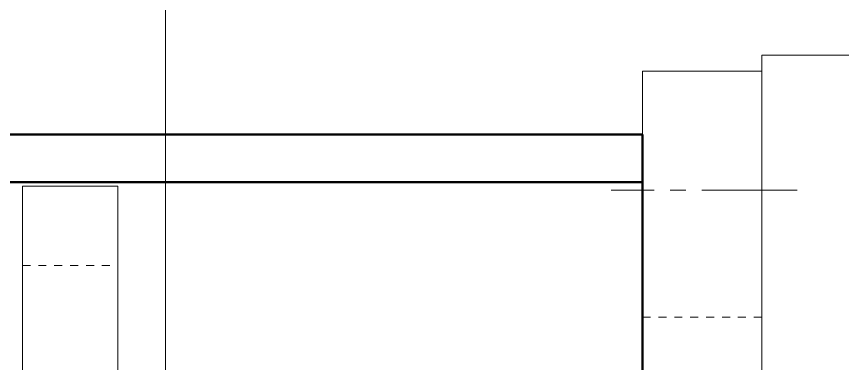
# Model space of a CAD drawing. Header units: millimetres. Extents: x -50460 to 50460, y -35640 to 35640.
# Drawn here: x -35103.5 to -34999.6, y 26643.1 to 26686.8 of the extents above; entities that cross this region are included whole.
import ezdxf

# ---------------------------------------------------------------- set-up
doc = ezdxf.new("R2010")
doc.units = ezdxf.units.MM
doc.linetypes.add('点画线', pattern=[18, 12, -2, 2, -2])
doc.linetypes.add('虚线', pattern=[2, 1, -1])
for name, color, linetype, lineweight in [('ACADSichtbare Kanten(DIN_Schmid)', 7, 'Continuous', 50), ('EB0', 7, 'Continuous', 15), ('中心线层', 1, '点画线', 18), ('尺寸线层', 4, 'Continuous', 18), ('粗实线层', 7, 'Continuous', 15), ('粗实线层_1', 7, 'Continuous', 15), ('细实线层', 3, 'Continuous', 18), ('虚线层', 100, '虚线', 18)]:
    doc.layers.add(name, color=color, linetype=linetype, lineweight=lineweight)

# ---------------------------------------------------------------- blocks, each defined once
blk = doc.blocks.new('*X953')
at = {"layer": '粗实线层'}
for p, q in [((15, 241), (0, 241)), ((0, 241), (0, 50)), ((15, 50), (15, 241))]:
    blk.add_line(p, q, dxfattribs=at)
at = {"layer": '虚线层', "linetype": '虚线', "lineweight": 18}
blk.add_line((15, 210), (0, 210), dxfattribs=at)
blk = doc.blocks.new('*X954')
at = {"layer": '粗实线层'}
for p, q in [((0, 187), (12, 187)), ((0, 187), (0, 177)), ((12, 177), (12, 187)), ((0, 177), (0, 10)), ((12, 10), (12, 177))]:
    blk.add_line(p, q, dxfattribs=at)
at = {"layer": '虚线层'}
blk.add_line((0, 177), (12, 177), dxfattribs=at)
blk = doc.blocks.new('*X956')
at = {"layer": 'ACADSichtbare Kanten(DIN_Schmid)', "linetype": 'Continuous', "lineweight": 50}
for p, q in [((-127.22, 170.59), (-297.22, 170.59)), ((-127.22, 170.59), (-127.22, -29.41)), ((-127.22, 164.59), (-297.22, 164.59))]:
    blk.add_line(p, q, dxfattribs=at)
blk = doc.blocks.new('*X952')
at = {"layer": '中心线层', "linetype": '点画线', "lineweight": 18}
blk.add_line((198.46, 226), (175.07, 226), dxfattribs=at)
at = {"layer": '粗实线层_1'}
for name, p in [('*X953', (179, 0)), ('*X956', (306.22, 62.41)), ('*X954', (101, 39.5))]:
    blk.add_blockref(name, p, dxfattribs=at)
blk = doc.blocks.new('*X950')
at = {"layer": '粗实线层_1'}
blk.add_blockref('*X952', (-194, -241), dxfattribs=at)
blk = doc.blocks.new('*X947')
at = {"layer": 'EB0'}
blk.add_line((-790, 1050), (-675, 1050), dxfattribs=at)
blk.add_blockref('*X950', (-790, 1048), dxfattribs=at)
blk.add_line((-790, 1050), (-790, -20), dxfattribs=at)
blk = doc.blocks.new('*X805')
at = {"layer": 'EB0'}
blk.add_line((-2380, 6477.5), (-2380, 407.4), dxfattribs=at)
at = {"layer": '细实线层'}
blk.add_blockref('*X947', (-1515, 4855), dxfattribs=at)

msp = doc.modelspace()

# ---------------------------------------------------------------- block references
at = {"layer": '尺寸线层'}
msp.add_blockref('*X805', (-32704.742, 20776.945), dxfattribs=at)

doc.saveas('drawing.dxf')
